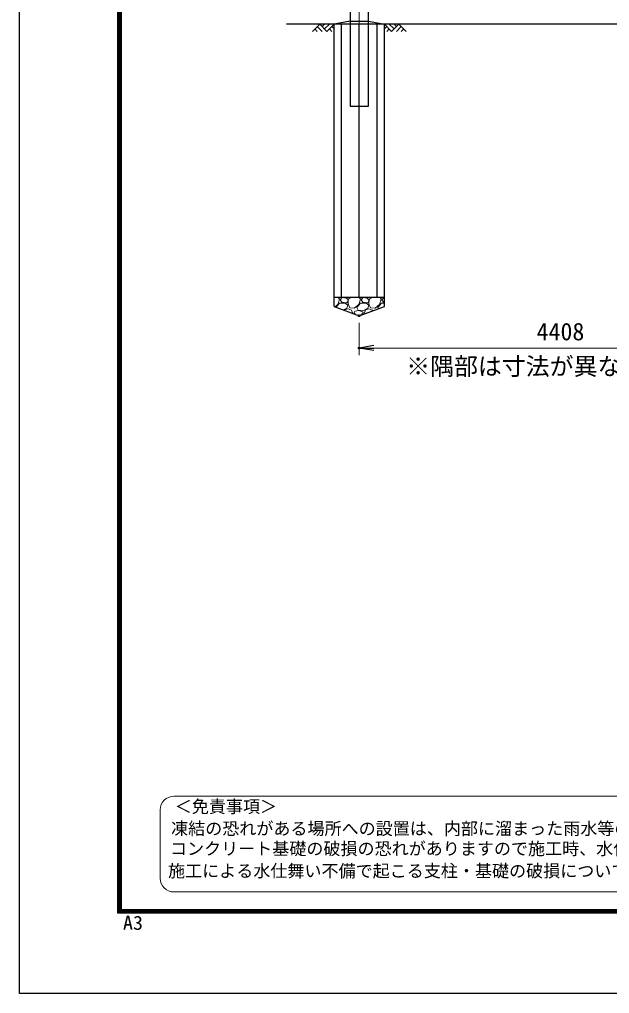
# Model space of a CAD drawing. Units: millimetres, scale not verified. Extents: x -16799 to 16801, y -11879 to 11881.
# Drawn here: x -16799 to -10322, y -11879 to -1191 of the extents above; entities that cross this region are included whole.
import ezdxf
from ezdxf.enums import TextEntityAlignment as Align

# ---------------------------------------------------------------- set-up
doc = ezdxf.new("R2010")
doc.units = ezdxf.units.MM
doc.header["$LTSCALE"] = 40
doc.header["$PDMODE"] = 32
doc.header["$PDSIZE"] = 20
doc.linetypes.add('USER1', pattern=[50.8, 31.75, -6.35, 6.35, -6.35])
for name, color, linetype, lineweight in [('0-0_D-TTL-TXT', 7, 'Continuous', 13), ('0-1_D-STR1', 1, 'Continuous', 25), ('0-2_D-BMK', 2, 'USER1', 13), ('0-5_D-STR-DIM', 7, 'Continuous', 13), ('0-6_D-STR-TXT', 7, 'Continuous', 13), ('0-7_D-STR4', 7, 'Continuous', 25), ('0-8_0', 7, 'Continuous', 25), ('0-A_D-DCR-HCH', 7, 'Continuous', 13), ('0-B_D-BGD', 7, 'Continuous', 25), ('0-C_D-TTL', 7, 'Continuous', 25)]:
    doc.layers.add(name, color=color, linetype=linetype, lineweight=lineweight)
doc.layers.add('0-9_Defpoints', color=8, linetype='Continuous')
doc.styles.add('ＭＳ ゴシック', font='')
doc.styles.get('ＭＳ ゴシック').set_extended_font_data('MS Gothic')

# ---------------------------------------------------------------- blocks, each defined once
blk = doc.blocks.new('_Open')
at = {"layer": '0-8_0'}
blk.add_line((-40, 6.67), (0, 0), dxfattribs=at)
blk.add_lwpolyline([(-40, -6.67), (0, 0), (-40, 0)], dxfattribs=at)

msp = doc.modelspace()

# ---------------------------------------------------------------- linework, layer by layer
at = {"layer": '0-0_D-TTL-TXT', "color": 2}
for p, q in [((-7768.35, -9714.62), (-15105, -9714.62)), ((-15255, -9864.62), (-15255, -10614.62)), ((-15105, -10764.62), (-7768.35, -10764.62))]:
    msp.add_line(p, q, dxfattribs=at)
for centre, start, end in [((-15105, -9864.62), 90, 180), ((-15105, -10614.62), 180, 270)]:
    msp.add_arc(centre, 150, start, end, dxfattribs=at)
at = {"layer": '0-1_D-STR1'}
for p, q in [((-12968.8, -2141.57), (-12968.8, 6114.68)), ((-13168.8, -2141.57), (-12968.8, -2141.57))]:
    msp.add_line(p, q, dxfattribs=at)
msp.add_lwpolyline([(-12968.8, 6858.43), (-13168.8, 6858.43), (-13168.8, -2141.57)], dxfattribs=at)
at = {"layer": '0-2_D-BMK'}
msp.add_line((-13068.8, -2192.57), (-13068.8, 6909.43), dxfattribs=at)
at = {"layer": '0-5_D-STR-DIM'}
for p, q in [((-13068.8, -4521.57), (-13068.8, -4876.44)), ((-8820.8, -4796.44), (-12908.8, -4796.44))]:
    msp.add_line(p, q, dxfattribs=at)
at = {"layer": '0-7_D-STR4'}
for p, q in [((-13168.8, -1211.57), (-13343.8, -1241.57)), ((-13263.25, -4241.57), (-13263.25, -1241.57)), ((-13068.8, -4241.57), (-13068.8, -1241.57)), ((-12968.8, -1211.57), (-12793.8, -1241.57)), ((-12874.35, -4241.57), (-12874.35, -1241.57))]:
    msp.add_line(p, q, dxfattribs=at)
msp.add_lwpolyline([(-13343.8, -4341.57), (-13068.8, -4441.57), (-12793.8, -4341.57)], dxfattribs=at)
at = {"layer": '0-9_Defpoints'}
for p in [(-13068.8, -4441.57), (-13068.8, -4796.44)]:
    msp.add_point(p, dxfattribs=at)
at = {"layer": '0-A_D-DCR-HCH'}
for p, q in [((-13503.44, -1241.57), (-13583.25, -1321.39)), ((-13530.04, -1268.18), (-13476.59, -1321.39)), ((-13503.44, -1241.57), (-13423.62, -1321.39)), ((-13476.83, -1268.18), (-13450.22, -1241.57)), ((-13450.22, -1294.78), (-13397.01, -1241.57)), ((-13423.62, -1321.39), (-13343.8, -1241.57)), ((-13370.41, -1268.18), (-13343.8, -1294.66)), ((-12713.98, -1321.39), (-12793.8, -1241.57)), ((-12767.19, -1268.18), (-12793.8, -1294.66)), ((-12687.38, -1294.78), (-12740.59, -1241.57)), ((-12634.16, -1241.57), (-12713.98, -1321.39)), ((-12660.63, -1268.32), (-12687.38, -1241.57)), ((-12607.56, -1268.18), (-12661.01, -1321.39)), ((-12634.16, -1241.57), (-12554.35, -1321.39)), ((-13556.65, -1294.78), (-13529.92, -1321.39)), ((-13397.01, -1294.78), (-13370.28, -1321.39)), ((-12740.59, -1294.78), (-12767.32, -1321.39)), ((-12580.95, -1294.78), (-12607.68, -1321.39)), ((-13305.38, -4319.39), (-13286.98, -4261.89)), ((-13286.98, -4261.89), (-13299.4, -4241.57)), ((-13281.77, -4241.57), (-13280.08, -4245.79)), ((-13280.08, -4245.79), (-13273.04, -4241.57)), ((-13257.08, -4243.49), (-13280.08, -4266.49)), ((-13280.08, -4266.49), (-13261.68, -4294.09)), ((-13211.08, -4250.39), (-13257.08, -4243.49)), ((-13192.68, -4266.49), (-13211.08, -4250.39)), ((-13190.38, -4264.19), (-13192.68, -4312.49)), ((-13192.68, -4280.29), (-13192.68, -4266.49)), ((-13165.6, -4241.57), (-13190.38, -4264.19)), ((-13075.38, -4319.39), (-13056.98, -4261.89)), ((-13056.98, -4261.89), (-13069.4, -4241.57)), ((-13051.77, -4241.57), (-13050.08, -4245.79)), ((-13050.08, -4245.79), (-13043.04, -4241.57)), ((-13027.08, -4243.49), (-13050.08, -4266.49)), ((-13050.08, -4266.49), (-13031.68, -4294.09)), ((-12981.08, -4250.39), (-13027.08, -4243.49)), ((-12962.68, -4266.49), (-12981.08, -4250.39)), ((-12960.38, -4264.19), (-12962.68, -4312.49)), ((-12962.68, -4280.29), (-12962.68, -4266.49)), ((-12935.6, -4241.57), (-12960.38, -4264.19)), ((-12845.38, -4319.39), (-12826.98, -4261.89)), ((-12826.98, -4261.89), (-12839.4, -4241.57)), ((-12821.77, -4241.57), (-12820.08, -4245.79)), ((-12820.08, -4245.79), (-12813.04, -4241.57)), ((-12797.08, -4243.49), (-12820.08, -4266.49)), ((-12820.08, -4266.49), (-12801.68, -4294.09)), ((-12793.8, -4243.99), (-12797.08, -4243.49)), ((-13337.19, -4343.98), (-13305.38, -4319.39)), ((-13323.65, -4348.9), (-13284.68, -4305.59)), ((-13284.68, -4305.59), (-13224.88, -4305.59)), ((-13261.68, -4294.09), (-13204.18, -4300.99)), ((-13204.18, -4358.49), (-13242.32, -4378.47)), ((-13231.8, -4382.3), (-13229.48, -4376.89)), ((-13229.48, -4376.89), (-13192.68, -4365.39)), ((-13224.88, -4305.59), (-13194.98, -4326.29)), ((-13204.18, -4300.99), (-13192.68, -4280.29)), ((-13194.98, -4326.29), (-13204.18, -4358.49)), ((-13192.68, -4312.49), (-13174.28, -4356.19)), ((-13192.68, -4365.39), (-13155.88, -4379.19)), ((-13174.28, -4356.19), (-13125.98, -4358.49)), ((-13155.88, -4379.19), (-13142.08, -4409.09)), ((-13125.98, -4358.49), (-13075.38, -4319.39)), ((-13096.08, -4351.59), (-13054.68, -4305.59)), ((-13079.98, -4379.19), (-13096.08, -4351.59)), ((-13022.48, -4383.79), (-13079.98, -4379.19)), ((-13054.68, -4305.59), (-12994.88, -4305.59)), ((-13031.68, -4294.09), (-12974.18, -4300.99)), ((-12974.18, -4358.49), (-13022.48, -4383.79)), ((-13013.28, -4409.09), (-12999.48, -4376.89)), ((-12999.48, -4376.89), (-12962.68, -4365.39)), ((-12994.88, -4305.59), (-12964.98, -4326.29)), ((-12974.18, -4300.99), (-12962.68, -4280.29)), ((-12964.98, -4326.29), (-12974.18, -4358.49)), ((-12962.68, -4312.49), (-12944.28, -4356.19)), ((-12962.68, -4365.39), (-12925.88, -4379.19)), ((-12944.28, -4356.19), (-12895.98, -4358.49)), ((-12925.88, -4379.19), (-12921.77, -4388.1)), ((-12895.98, -4358.49), (-12845.38, -4319.39)), ((-12866.08, -4351.59), (-12824.68, -4305.59)), ((-12858.25, -4365.01), (-12866.08, -4351.59)), ((-12824.68, -4305.59), (-12793.8, -4305.59)), ((-12801.68, -4294.09), (-12793.8, -4295.04)), ((-13143.92, -4414.25), (-13142.08, -4409.09)), ((-13125.98, -4409.09), (-13119.08, -4390.69)), ((-13109.91, -4426.62), (-13125.98, -4409.09)), ((-13075.38, -4386.09), (-13119.08, -4390.69)), ((-13047.78, -4432.09), (-13085.78, -4435.4)), ((-13029.38, -4397.59), (-13075.38, -4386.09)), ((-13027.08, -4409.09), (-13047.78, -4432.09)), ((-13027.08, -4409.09), (-13029.38, -4397.59)), ((-13015.58, -4409.09), (-13010.71, -4420.45))]:
    msp.add_line(p, q, dxfattribs=at)
at = {"layer": '0-B_D-BGD'}
for p, q in [((-268.8, -1241.57), (-13868.8, -1241.57)), ((-13343.8, -4341.57), (-13343.8, -1241.57)), ((-13168.8, -1211.57), (-12968.8, -1211.57)), ((-12793.8, -4341.57), (-12793.8, -1241.57)), ((-12793.8, -4241.57), (-13343.8, -4241.57))]:
    msp.add_line(p, q, dxfattribs=at)
at = {"layer": '0-C_D-TTL', "color": 2}
msp.add_lwpolyline([(-16798.72, 11880.91), (16801.28, 11880.91), (16801.28, -11879.09), (-16798.72, -11879.09)], close=True, dxfattribs=at)
at = {"layer": '0-C_D-TTL'}
for points in [[(-15718.72, 11000.91), (15721.28, 11000.91), (15721.28, -10999.09), (-15718.72, -10999.09)], [(-15708.72, 10990.91), (15711.28, 10990.91), (15711.28, -10989.09), (-15708.72, -10989.09)], [(-15698.72, 10980.91), (15701.28, 10980.91), (15701.28, -10979.09), (-15698.72, -10979.09)], [(-15688.72, 10970.91), (15691.28, 10970.91), (15691.28, -10969.09), (-15688.72, -10969.09)], [(-15678.72, 10960.91), (15681.28, 10960.91), (15681.28, -10959.09), (-15678.72, -10959.09)]]:
    msp.add_lwpolyline(points, close=True, dxfattribs=at)

# ---------------------------------------------------------------- block references
at = {"layer": '0-5_D-STR-DIM', "xscale": 4, "yscale": 4, "rotation": 180}
msp.add_blockref('_Open', (-13068.8, -4796.44), dxfattribs=at)

# ---------------------------------------------------------------- texts
at = {"layer": '0-0_D-TTL-TXT', "style": 'ＭＳ ゴシック'}
for s, p in [('＜免責事項＞ \u3000\u3000', (-15093.89, -9937.16)), ('凍結の恐れがある場所への設置は、内部に溜まった雨水等の凍結融解により支柱の破損や', (-15134.46, -10178.64)), ('コンクリート基礎の破損の恐れがありますので施工時、水仕舞いを行ってください。', (-15146.79, -10398.91)), ('施工による水仕舞い不備で起こる支柱・基礎の破損について当社は責任を負いかねます。 ', (-15167.77, -10643.39))]:
    msp.add_text(s, height=137.2, dxfattribs=at).set_placement(p, align=Align.BOTTOM_LEFT)
at = {"layer": '0-5_D-STR-DIM', "style": 'ＭＳ ゴシック'}
msp.add_text('4408', height=192.4, dxfattribs=at).set_placement((-11122.3, -4769.45), align=Align.BOTTOM_LEFT)
at = {"layer": '0-6_D-STR-TXT', "style": 'ＭＳ ゴシック'}
msp.add_text('※隅部は寸法が異なります。', height=192.4, dxfattribs=at).set_placement((-12554.14, -5150.68), align=Align.BOTTOM_LEFT)
at = {"layer": '0-C_D-TTL', "style": 'ＭＳ ゴシック', "width": 1.05}
msp.add_text('A3', height=153.9, dxfattribs=at).set_placement((-15663.07, -11226.34), align=Align.BOTTOM_LEFT)

doc.saveas('drawing.dxf')
